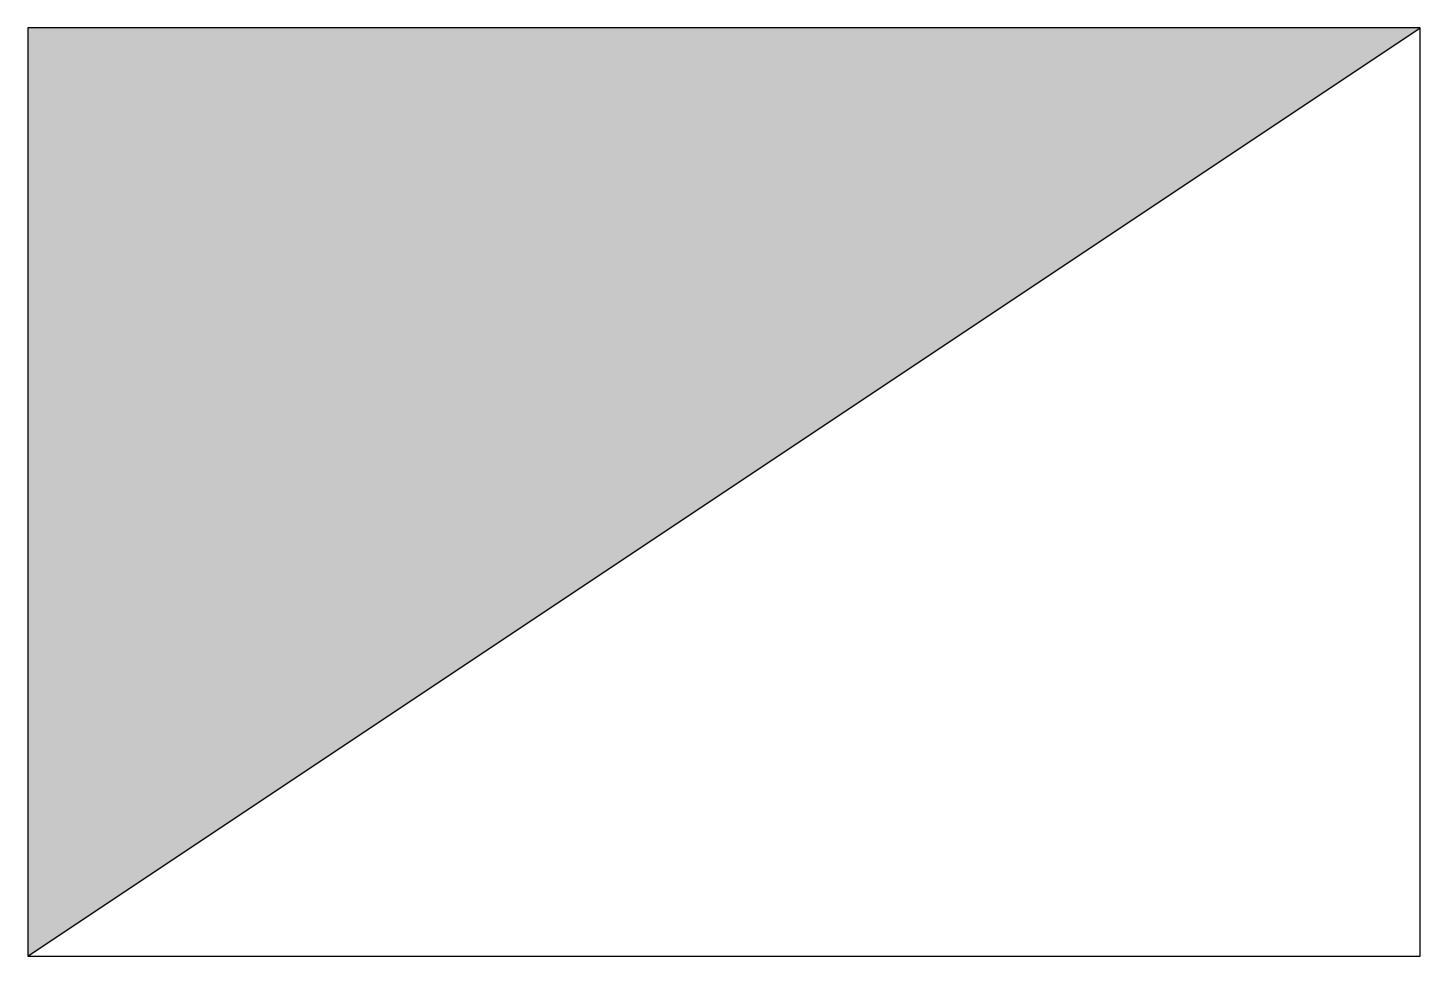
# Model space of a CAD drawing. Extents: x -1.12 to 1.13, y 0 to 1.5.
import ezdxf

# ---------------------------------------------------------------- set-up
doc = ezdxf.new("R2010")
doc.units = 0
doc.header["$LTSCALE"] = 0.2

msp = doc.modelspace()

# ---------------------------------------------------------------- hatches: boundary and pattern name
msp.add_hatch(color=256).paths.add_polyline_path([(1.125, 1.5), (-1.125, 1.5), (-1.125, 0)])

# ---------------------------------------------------------------- linework, layer by layer
msp.add_line((-1.125, 0), (1.125, 1.5))
at = {"flags": 128}
msp.add_lwpolyline([(-1.125, 0), (1.125, 0), (1.125, 1.5), (-1.125, 1.5)], close=True, dxfattribs=at)

doc.saveas('drawing.dxf')
